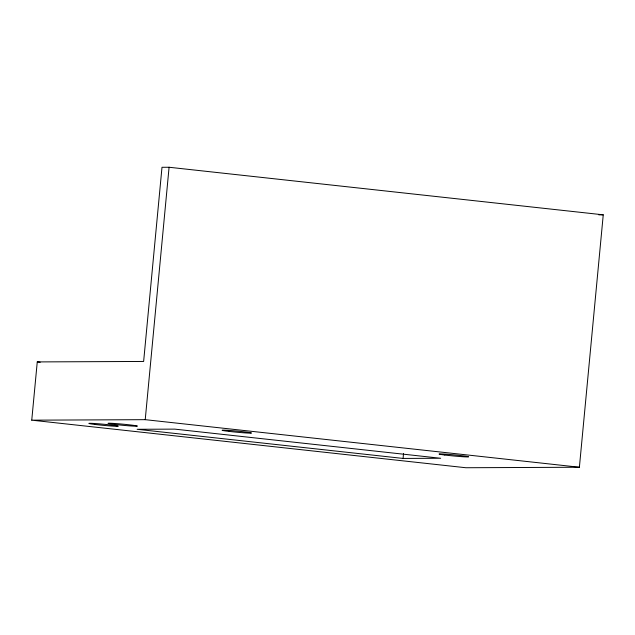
<?xml version="1.0" encoding="UTF-8"?>
<svg xmlns="http://www.w3.org/2000/svg" width="635" height="635" viewBox="0 0 635 635"><rect width="100%" height="100%" fill="white"/><g stroke="black" fill="none" stroke-linecap="round" stroke-linejoin="round"><path stroke-width="0.95" d="M31.75 420.172L37.259 361.918L143.637 361.45L161.996 167.291L169.085 167.259L603.25 214.828L579.39 467.241L465.915 467.741L31.75 420.172L145.225 419.671L579.39 467.241M145.225 419.671L169.085 167.259M403.074 458.43L440.658 458.264L174.736 429.125L137.144 429.292L403.074 458.43L403.527 453.581M598.821 214.852L603.25 214.828M37.259 361.918L40.211 362.244M114.625 424.434A14.835 0.571 5.4 0 0 137.43 426.141A14.835 0.571 5.4 0 0 115.999 423.577A14.835 0.571 5.4 0 0 114.625 424.434M94.774 424.434A14.835 0.571 5.4 0 0 118.213 426.252A14.835 0.571 5.4 0 0 97.623 423.72A14.835 0.571 5.4 0 0 94.774 424.434M444.786 455.025A14.835 0.571 5.4 0 0 468.463 456.882A14.835 0.571 5.4 0 0 448.239 454.366A14.835 0.571 5.4 0 0 444.786 455.025M229.172 431.411A14.835 0.571 5.4 0 0 251.516 433.038A14.835 0.571 5.4 0 0 229.552 430.459A14.835 0.571 5.4 0 0 229.172 431.411"/></g></svg>
